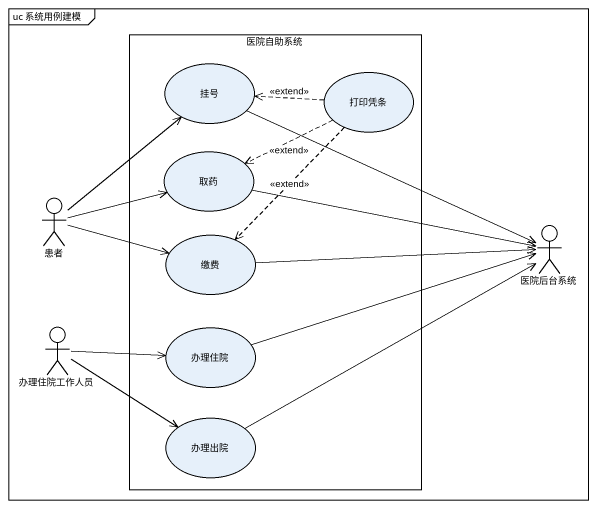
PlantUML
@startuml
mainframe uc 系统用例建模
rectangle 医院自助系统 {
  usecase 挂号
  usecase 打印凭条
  usecase 取药
  usecase 缴费
  usecase 办理住院
  usecase 办理出院
}
actor 患者
actor 医院后台系统
actor 办理住院工作人员
挂号 -right-> 医院后台系统
打印凭条 .left.> 挂号 : <<extend>>
打印凭条 .left.> 取药 : <<extend>>
打印凭条 ..> 缴费 : <<extend>>
取药 -right-> 医院后台系统
患者 -up-> 挂号
患者 -right-> 取药
患者 -right-> 缴费
缴费 -right-> 医院后台系统
办理住院工作人员 -right-> 办理住院
办理住院工作人员 -right-> 办理出院
办理住院 -right-> 医院后台系统
办理出院 -right-> 医院后台系统
@enduml
